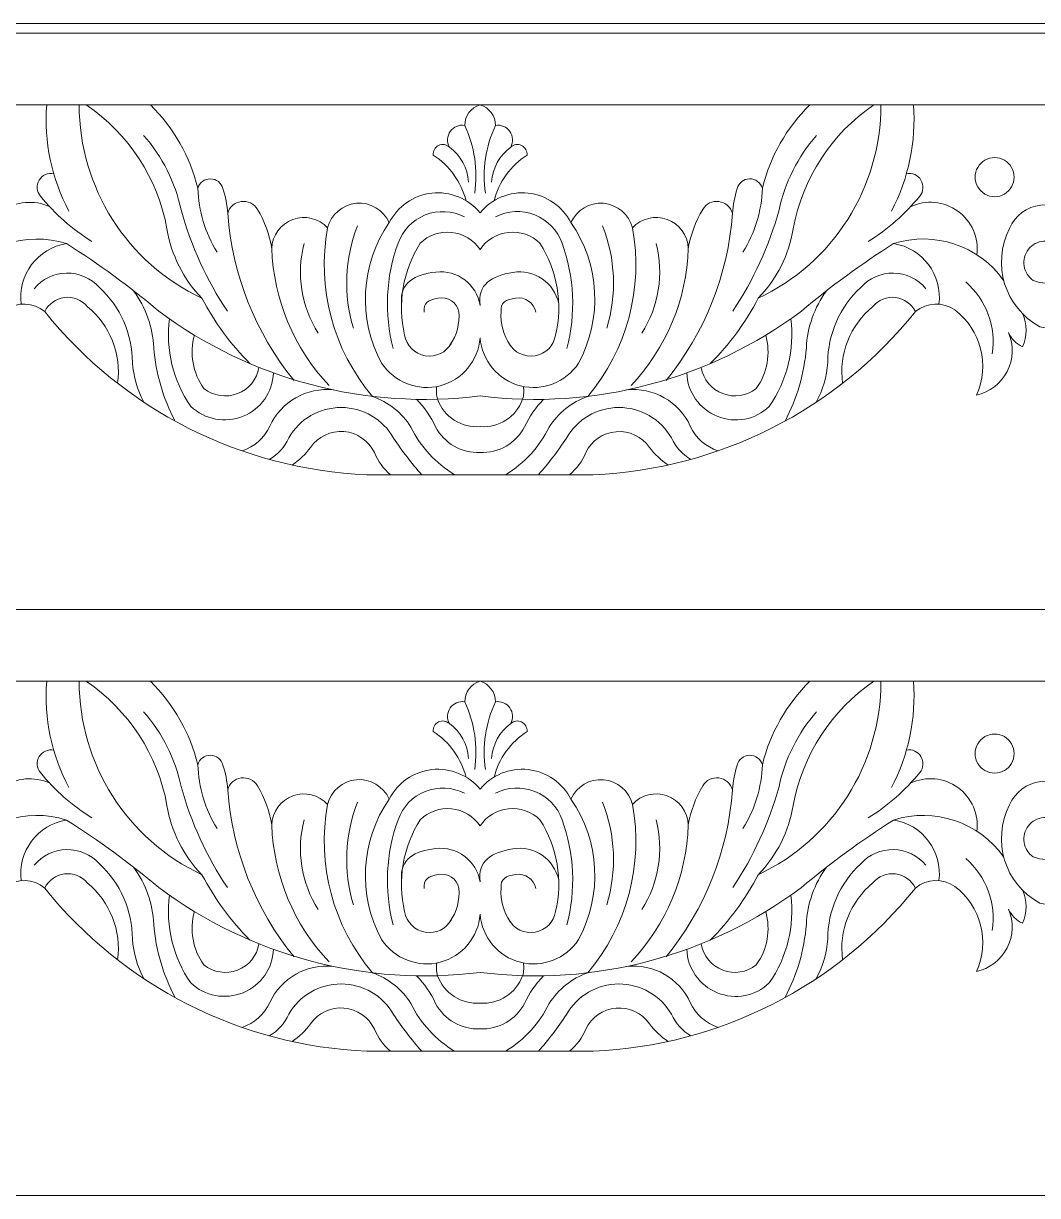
# Model space of a CAD drawing. Header units: millimetres. Extents: x 4866 to 5111, y 1247 to 1502.
# Drawn here: x 4921 to 5026.6, y 1379.7 to 1501.7 of the extents above; entities that cross this region are included whole.
import ezdxf

# ---------------------------------------------------------------- set-up
doc = ezdxf.new("R2010")
doc.units = ezdxf.units.MM
doc.header["$MEASUREMENT"] = 0
doc.layers.add('SITARA ALL', color=18, linetype='Continuous', true_color=0x000000)

msp = doc.modelspace()

# ---------------------------------------------------------------- linework, layer by layer
at = {"layer": 'SITARA ALL', "lineweight": 9}
for points, knots in [([(4866.58, 1501.74), (4866.58, 1501.74), (5110.58, 1501.74), (5110.58, 1501.74), (5110.58, 1501.74), (5110.58, 1379.74), (5110.58, 1379.74), (5110.58, 1379.74), (4866.58, 1379.74), (4866.58, 1379.74), (4866.58, 1379.74), (4866.58, 1501.74), (4866.58, 1501.74)], [0, 0, 0, 0, 0.25, 0.25, 0.25, 0.5, 0.5, 0.5, 0.75, 0.75, 0.75, 1, 1, 1, 1]), ([(4873.18, 1465.46), (4873.18, 1465.46), (4873.18, 1447.31), (4873.18, 1447.31), (4873.14, 1446.18), (4872.61, 1445.13), (4871.72, 1444.43), (4870.84, 1443.74), (4869.69, 1443.47), (4868.58, 1443.69), (4868.58, 1443.69), (4868.58, 1500.74), (4868.58, 1500.74), (4868.58, 1500.74), (4968.58, 1500.74), (4968.58, 1500.74), (4968.58, 1500.74), (5068.58, 1500.74), (5068.58, 1500.74), (5068.58, 1500.74), (5068.58, 1443.69), (5068.58, 1443.69), (5067.47, 1443.46), (5066.33, 1443.73), (5065.44, 1444.43), (5064.56, 1445.13), (5064.02, 1446.18), (5063.98, 1447.31), (5063.98, 1447.31), (5063.98, 1465.46), (5063.98, 1465.46)], [0, 0, 0, 0, 0.090909, 0.090909, 0.090909, 0.181818, 0.181818, 0.181818, 0.272727, 0.272727, 0.272727, 0.363636, 0.363636, 0.363636, 0.454545, 0.454545, 0.454545, 0.545455, 0.545455, 0.545455, 0.636364, 0.636364, 0.636364, 0.727273, 0.727273, 0.727273, 0.818182, 0.818182, 0.818182, 1, 1, 1, 1]), ([(5063.98, 1474.14), (5063.98, 1474.14), (5063.98, 1493.27), (5063.98, 1493.27), (5063.98, 1493.27), (4968.58, 1493.27), (4968.58, 1493.27), (4968.58, 1493.27), (4873.18, 1493.27), (4873.18, 1493.27), (4873.18, 1493.27), (4873.18, 1474.14), (4873.18, 1474.14)], [0, 0, 0, 0, 0.2, 0.2, 0.2, 0.4, 0.4, 0.4, 0.6, 0.6, 0.6, 1, 1, 1, 1]), ([(4926.85, 1493.27), (4926.86, 1484.65), (4931.83, 1476.81), (4939.63, 1473.14), (4937.7, 1475.12), (4936.43, 1477.64), (4935.99, 1480.36), (4935.03, 1485.61), (4932.01, 1490.26), (4927.59, 1493.27)], [0, 0, 0, 0, 0.25, 0.25, 0.25, 0.5, 0.5, 0.5, 1, 1, 1, 1]), ([(4941.21, 1477.95), (4939.96, 1479.94), (4939.26, 1482.24), (4939.2, 1484.59), (4938.39, 1487.89), (4936.68, 1490.89), (4934.26, 1493.27)], [0, 0, 0, 0, 0.333333, 0.333333, 0.333333, 1, 1, 1, 1]), ([(4970.18, 1491.13), (4970.18, 1492.12), (4969.53, 1492.99), (4968.58, 1493.27), (4967.63, 1492.99), (4966.98, 1492.12), (4966.98, 1491.13)], [0, 0, 0, 0, 0.333333, 0.333333, 0.333333, 1, 1, 1, 1]), ([(4992.54, 1466.34), (4994.54, 1468.35), (4996.22, 1470.64), (4997.53, 1473.14), (4999.45, 1475.12), (5000.72, 1477.63), (5001.17, 1480.36), (5002.13, 1485.61), (5005.15, 1490.27), (5009.57, 1493.27)], [0, 0, 0, 0, 0.25, 0.25, 0.25, 0.5, 0.5, 0.5, 1, 1, 1, 1]), ([(4968.02, 1484.09), (4968.37, 1486.49), (4968.01, 1488.94), (4966.98, 1491.13), (4966.4, 1491.23), (4965.81, 1490.98), (4965.47, 1490.5), (4965.14, 1490.01), (4965.1, 1489.39), (4965.39, 1488.87), (4966.56, 1488.02), (4967.29, 1486.69), (4967.38, 1485.24)], [0, 0, 0, 0, 0.2, 0.2, 0.2, 0.4, 0.4, 0.4, 0.6, 0.6, 0.6, 1, 1, 1, 1]), ([(4971.77, 1488.87), (4972.05, 1489.39), (4972.02, 1490.02), (4971.68, 1490.5), (4971.34, 1490.98), (4970.76, 1491.23), (4970.18, 1491.13), (4969.15, 1488.94), (4968.79, 1486.49), (4969.14, 1484.09)], [0, 0, 0, 0, 0.25, 0.25, 0.25, 0.5, 0.5, 0.5, 1, 1, 1, 1]), ([(4942.28, 1471.8), (4940.12, 1475.03), (4938.49, 1478.59), (4937.46, 1482.33), (4936.84, 1485.21), (4935.5, 1487.88), (4933.56, 1490.09)], [0, 0, 0, 0, 0.333333, 0.333333, 0.333333, 1, 1, 1, 1]), ([(4994.88, 1471.8), (4997.04, 1475.03), (4998.66, 1478.59), (4999.7, 1482.33), (5000.31, 1485.21), (5001.66, 1487.88), (5003.6, 1490.09)], [0, 0, 0, 0, 0.333333, 0.333333, 0.333333, 1, 1, 1, 1]), ([(4967.13, 1483.29), (4966.61, 1485.25), (4965.39, 1486.95), (4963.69, 1488.05), (4963.66, 1488.47), (4963.89, 1488.86), (4964.26, 1489.04), (4964.63, 1489.22), (4965.08, 1489.15), (4965.39, 1488.87)], [0, 0, 0, 0, 0.25, 0.25, 0.25, 0.5, 0.5, 0.5, 1, 1, 1, 1]), ([(4969.77, 1485.24), (4969.87, 1486.69), (4970.6, 1488.02), (4971.77, 1488.87), (4972.07, 1489.15), (4972.52, 1489.22), (4972.89, 1489.04), (4973.26, 1488.86), (4973.49, 1488.47), (4973.47, 1488.05), (4971.77, 1486.95), (4970.54, 1485.25), (4970.03, 1483.29)], [0, 0, 0, 0, 0.2, 0.2, 0.2, 0.4, 0.4, 0.4, 0.6, 0.6, 0.6, 1, 1, 1, 1]), ([(5024.17, 1485.75), (5024.17, 1486.47), (5023.78, 1487.14), (5023.16, 1487.51), (5022.53, 1487.87), (5021.75, 1487.87), (5021.12, 1487.51), (5020.5, 1487.14), (5020.11, 1486.47), (5020.11, 1485.75), (5020.11, 1485.02), (5020.5, 1484.35), (5021.12, 1483.99), (5021.75, 1483.62), (5022.53, 1483.62), (5023.16, 1483.99), (5023.78, 1484.35), (5024.17, 1485.02), (5024.17, 1485.75)], [0, 0, 0, 0, 0.166667, 0.166667, 0.166667, 0.333333, 0.333333, 0.333333, 0.5, 0.5, 0.5, 0.666667, 0.666667, 0.666667, 0.833333, 0.833333, 0.833333, 1, 1, 1, 1]), ([(4924.2, 1486.1), (4923.6, 1486.23), (4922.99, 1485.95), (4922.68, 1485.43), (4922.36, 1484.9), (4922.41, 1484.24), (4922.81, 1483.78), (4924.32, 1481.91), (4926.14, 1480.32), (4928.18, 1479.05)], [0, 0, 0, 0, 0.25, 0.25, 0.25, 0.5, 0.5, 0.5, 1, 1, 1, 1]), ([(5008.98, 1479.05), (5011.02, 1480.32), (5012.83, 1481.91), (5014.35, 1483.78), (5014.74, 1484.25), (5014.79, 1484.92), (5014.47, 1485.44), (5014.16, 1485.96), (5013.56, 1486.23), (5012.96, 1486.1)], [0, 0, 0, 0, 0.25, 0.25, 0.25, 0.5, 0.5, 0.5, 1, 1, 1, 1]), ([(4942.31, 1481.98), (4942.25, 1482.85), (4942.08, 1483.71), (4941.81, 1484.55), (4941.66, 1485.14), (4941.13, 1485.56), (4940.51, 1485.57), (4939.9, 1485.57), (4939.36, 1485.18), (4939.2, 1484.59)], [0, 0, 0, 0, 0.25, 0.25, 0.25, 0.5, 0.5, 0.5, 1, 1, 1, 1]), ([(4995.94, 1477.95), (4997.2, 1479.94), (4997.89, 1482.24), (4997.96, 1484.59), (4997.79, 1485.18), (4997.24, 1485.58), (4996.62, 1485.57), (4996.01, 1485.55), (4995.49, 1485.15), (4995.34, 1484.55), (4995.07, 1483.71), (4994.91, 1482.85), (4994.85, 1481.98)], [0, 0, 0, 0, 0.2, 0.2, 0.2, 0.4, 0.4, 0.4, 0.6, 0.6, 0.6, 1, 1, 1, 1]), ([(4965.93, 1454.77), (4963.98, 1455.95), (4962.4, 1457.67), (4961.38, 1459.72), (4960.45, 1461.21), (4959.03, 1462.34), (4957.37, 1462.93), (4953.27, 1467.78), (4951.56, 1474.21), (4952.71, 1480.46), (4953.06, 1481.86), (4954.26, 1482.9), (4955.7, 1483.03), (4957.14, 1483.16), (4958.53, 1482.33), (4959.12, 1481.01), (4959.99, 1482.71), (4961.66, 1483.87), (4963.56, 1484.08), (4965.47, 1484.29), (4967.36, 1483.51), (4968.58, 1482.04), (4969.8, 1483.52), (4971.67, 1484.29), (4973.58, 1484.08), (4975.48, 1483.88), (4977.16, 1482.71), (4978.04, 1481.01), (4981.04, 1476.67), (4981.34, 1471.01), (4978.82, 1466.38), (4977.52, 1464.39), (4975.1, 1463.44), (4972.78, 1464.02), (4970.47, 1464.6), (4968.78, 1466.65), (4968.58, 1469.02), (4968.4, 1466.64), (4966.74, 1464.64), (4964.43, 1464.03), (4962.13, 1463.43), (4959.66, 1464.4), (4958.33, 1466.38), (4955.82, 1471.01), (4956.12, 1476.67), (4959.12, 1481.01)], [0, 0, 0, 0, 0.0625, 0.0625, 0.0625, 0.125, 0.125, 0.125, 0.1875, 0.1875, 0.1875, 0.25, 0.25, 0.25, 0.3125, 0.3125, 0.3125, 0.375, 0.375, 0.375, 0.4375, 0.4375, 0.4375, 0.5, 0.5, 0.5, 0.5625, 0.5625, 0.5625, 0.625, 0.625, 0.625, 0.6875, 0.6875, 0.6875, 0.75, 0.75, 0.75, 0.8125, 0.8125, 0.8125, 0.875, 0.875, 0.875, 1, 1, 1, 1]), ([(4923.78, 1482.66), (4922.17, 1483.42), (4920.28, 1483.24), (4918.83, 1482.19), (4917.39, 1481.15), (4916.63, 1479.42), (4916.86, 1477.65)], [0, 0, 0, 0, 0.333333, 0.333333, 0.333333, 1, 1, 1, 1]), ([(4952.71, 1480.46), (4951.8, 1481.46), (4950.36, 1481.81), (4949.08, 1481.34), (4947.81, 1480.87), (4946.94, 1479.69), (4946.9, 1478.33), (4946.65, 1479.76), (4946.14, 1481.14), (4945.41, 1482.39), (4945.06, 1482.98), (4944.39, 1483.3), (4943.71, 1483.21), (4943.04, 1483.12), (4942.48, 1482.64), (4942.31, 1481.98), (4942.77, 1475.61), (4945.18, 1469.54), (4949.21, 1464.58)], [0, 0, 0, 0, 0.142857, 0.142857, 0.142857, 0.285714, 0.285714, 0.285714, 0.428571, 0.428571, 0.428571, 0.571429, 0.571429, 0.571429, 0.714286, 0.714286, 0.714286, 1, 1, 1, 1]), ([(4966.97, 1481.61), (4965.7, 1482.26), (4964.21, 1482.34), (4962.88, 1481.81), (4961.55, 1481.28), (4960.52, 1480.21), (4960.04, 1478.86), (4958.76, 1475.35), (4958.59, 1471.53), (4959.54, 1467.91)], [0, 0, 0, 0, 0.25, 0.25, 0.25, 0.5, 0.5, 0.5, 1, 1, 1, 1]), ([(4977.62, 1467.91), (4978.57, 1471.53), (4978.39, 1475.35), (4977.11, 1478.86), (4976.64, 1480.21), (4975.6, 1481.28), (4974.27, 1481.81), (4972.94, 1482.34), (4971.46, 1482.27), (4970.18, 1481.61)], [0, 0, 0, 0, 0.25, 0.25, 0.25, 0.5, 0.5, 0.5, 1, 1, 1, 1]), ([(4978.04, 1481.01), (4978.62, 1482.33), (4979.98, 1483.15), (4981.42, 1483.03), (4982.86, 1482.91), (4984.08, 1481.86), (4984.44, 1480.46), (4985.6, 1474.21), (4983.89, 1467.78), (4979.79, 1462.93), (4978.12, 1462.34), (4976.71, 1461.21), (4975.77, 1459.72), (4974.76, 1457.67), (4973.18, 1455.96), (4971.23, 1454.77)], [0, 0, 0, 0, 0.166667, 0.166667, 0.166667, 0.333333, 0.333333, 0.333333, 0.5, 0.5, 0.5, 0.666667, 0.666667, 0.666667, 1, 1, 1, 1]), ([(4987.95, 1464.58), (4991.98, 1469.54), (4994.39, 1475.61), (4994.85, 1481.98), (4994.67, 1482.64), (4994.11, 1483.12), (4993.43, 1483.21), (4992.75, 1483.3), (4992.09, 1482.98), (4991.75, 1482.39), (4991.01, 1481.14), (4990.51, 1479.76), (4990.25, 1478.33), (4990.2, 1479.69), (4989.33, 1480.88), (4988.05, 1481.35), (4986.77, 1481.81), (4985.35, 1481.47), (4984.44, 1480.46)], [0, 0, 0, 0, 0.142857, 0.142857, 0.142857, 0.285714, 0.285714, 0.285714, 0.428571, 0.428571, 0.428571, 0.571429, 0.571429, 0.571429, 0.714286, 0.714286, 0.714286, 1, 1, 1, 1]), ([(5020.3, 1477.65), (5020.52, 1479.42), (5019.75, 1481.17), (5018.31, 1482.21), (5016.86, 1483.25), (5014.98, 1483.43), (5013.38, 1482.66)], [0, 0, 0, 0, 0.333333, 0.333333, 0.333333, 1, 1, 1, 1]), ([(5023.7, 1480.41), (5021.79, 1476.71), (5023.18, 1472.17), (5026.84, 1470.18), (5028.75, 1469.67), (5030.79, 1470.11), (5032.32, 1471.37), (5034.56, 1473.73), (5036.83, 1476.05), (5039.15, 1478.34), (5042.86, 1482.49), (5048.98, 1483.5), (5053.83, 1480.76), (5058.69, 1478.02), (5060.88, 1471.95), (5059.24, 1466.62), (5059.55, 1468.4), (5058.83, 1470.21), (5057.39, 1471.3), (5055.95, 1472.39), (5054.04, 1472.6), (5052.41, 1471.82)], [0, 0, 0, 0, 0.125, 0.125, 0.125, 0.25, 0.25, 0.25, 0.375, 0.375, 0.375, 0.5, 0.5, 0.5, 0.625, 0.625, 0.625, 0.75, 0.75, 0.75, 1, 1, 1, 1]), ([(5028.92, 1478.51), (5028.46, 1478.93), (5027.85, 1479.14), (5027.23, 1479.08), (5026.61, 1479.03), (5026.04, 1478.73), (5025.65, 1478.24), (5025.27, 1477.75), (5025.1, 1477.12), (5025.2, 1476.5), (5025.3, 1475.89), (5025.64, 1475.34), (5026.16, 1474.99), (5027.87, 1474.32), (5029.82, 1474.91), (5030.88, 1476.41), (5031.94, 1477.91), (5031.89, 1479.88), (5030.68, 1481.27), (5029.8, 1482.42), (5028.37, 1483.02), (5026.93, 1482.84), (5025.49, 1482.66), (5024.26, 1481.74), (5023.69, 1480.4)], [0, 0, 0, 0, 0.111111, 0.111111, 0.111111, 0.222222, 0.222222, 0.222222, 0.333333, 0.333333, 0.333333, 0.444444, 0.444444, 0.444444, 0.555556, 0.555556, 0.555556, 0.666667, 0.666667, 0.666667, 0.777778, 0.777778, 0.777778, 1, 1, 1, 1]), ([(4920.82, 1472.52), (4920.42, 1475.56), (4922.52, 1478.36), (4925.54, 1478.83), (4921.29, 1480.17), (4916.67, 1478.63), (4914.09, 1475)], [0, 0, 0, 0, 0.333333, 0.333333, 0.333333, 1, 1, 1, 1]), ([(4971.57, 1468.47), (4972.11, 1467.5), (4973.21, 1466.97), (4974.31, 1467.16), (4975.41, 1467.36), (4976.26, 1468.2), (4976.44, 1469.3), (4977.21, 1472.57), (4976.62, 1476.02), (4974.81, 1478.86), (4973.94, 1479.71), (4972.74, 1480.13), (4971.54, 1480), (4970.33, 1479.88), (4969.25, 1479.23), (4968.58, 1478.22), (4967.91, 1479.22), (4966.82, 1479.88), (4965.61, 1480), (4964.41, 1480.13), (4963.21, 1479.71), (4962.35, 1478.86), (4960.54, 1476.02), (4959.95, 1472.57), (4960.72, 1469.3), (4960.91, 1468.2), (4961.78, 1467.34), (4962.88, 1467.16), (4963.98, 1466.98), (4965.06, 1467.49), (4965.59, 1468.47)], [0, 0, 0, 0, 0.090909, 0.090909, 0.090909, 0.181818, 0.181818, 0.181818, 0.272727, 0.272727, 0.272727, 0.363636, 0.363636, 0.363636, 0.454545, 0.454545, 0.454545, 0.545455, 0.545455, 0.545455, 0.636364, 0.636364, 0.636364, 0.727273, 0.727273, 0.727273, 0.818182, 0.818182, 0.818182, 1, 1, 1, 1]), ([(5023.07, 1475), (5020.49, 1478.63), (5015.86, 1480.18), (5011.62, 1478.83), (5014.64, 1478.36), (5016.74, 1475.56), (5016.34, 1472.52)], [0, 0, 0, 0, 0.333333, 0.333333, 0.333333, 1, 1, 1, 1]), ([(5011.62, 1478.83), (5008.27, 1476.7), (5005.07, 1474.36), (5002.03, 1471.81), (4992.44, 1464.65), (4980.45, 1461.48), (4968.58, 1462.97), (4956.71, 1461.48), (4944.72, 1464.65), (4935.13, 1471.81), (4932.09, 1474.36), (4928.89, 1476.7), (4925.54, 1478.83)], [0, 0, 0, 0, 0.2, 0.2, 0.2, 0.4, 0.4, 0.4, 0.6, 0.6, 0.6, 1, 1, 1, 1]), ([(4976.76, 1472.59), (4976.3, 1474.77), (4974.19, 1476.21), (4971.99, 1475.83), (4969.79, 1475.46), (4968.29, 1474.6), (4968.58, 1472.39), (4968.23, 1474.59), (4966.2, 1476.13), (4963.98, 1475.86), (4961.76, 1475.6), (4960.22, 1474.82), (4960.4, 1472.59)], [0, 0, 0, 0, 0.2, 0.2, 0.2, 0.4, 0.4, 0.4, 0.6, 0.6, 0.6, 1, 1, 1, 1]), ([(4933.59, 1462.32), (4932.89, 1463.59), (4932.49, 1465), (4932.4, 1466.44), (4932.38, 1469.42), (4931.14, 1472.25), (4928.96, 1474.27), (4928.09, 1475.24), (4926.83, 1475.78), (4925.53, 1475.76), (4924.22, 1475.73), (4923, 1475.14), (4922.17, 1474.13)], [0, 0, 0, 0, 0.2, 0.2, 0.2, 0.4, 0.4, 0.4, 0.6, 0.6, 0.6, 1, 1, 1, 1]), ([(5014.99, 1474.13), (5014.15, 1475.14), (5012.93, 1475.73), (5011.62, 1475.76), (5010.32, 1475.78), (5009.07, 1475.24), (5008.2, 1474.27), (5006.02, 1472.25), (5004.78, 1469.42), (5004.76, 1466.44), (5004.67, 1465), (5004.26, 1463.59), (5003.57, 1462.32)], [0, 0, 0, 0, 0.2, 0.2, 0.2, 0.4, 0.4, 0.4, 0.6, 0.6, 0.6, 1, 1, 1, 1]), ([(4936.84, 1460.35), (4935.59, 1462.72), (4934.83, 1465.31), (4934.62, 1467.98), (4934.52, 1470.13), (4933.79, 1472.19), (4932.51, 1473.92)], [0, 0, 0, 0, 0.333333, 0.333333, 0.333333, 1, 1, 1, 1]), ([(5004.64, 1473.92), (5003.37, 1472.19), (5002.64, 1470.13), (5002.54, 1467.98), (5002.33, 1465.31), (5001.57, 1462.72), (5000.32, 1460.35)], [0, 0, 0, 0, 0.333333, 0.333333, 0.333333, 1, 1, 1, 1]), ([(4912.12, 1471.55), (4911.61, 1470.45), (4911.61, 1469.18), (4912.12, 1468.08), (4912.76, 1468.39), (4913.28, 1468.91), (4913.58, 1469.56), (4913.02, 1468.26), (4913.07, 1466.78), (4913.72, 1465.52), (4914.37, 1464.26), (4915.54, 1463.36), (4916.92, 1463.06), (4915.5, 1466.17), (4916.43, 1469.85), (4919.16, 1471.92), (4920.4, 1472.8), (4922.09, 1472.73), (4923.26, 1471.75)], [0, 0, 0, 0, 0.142857, 0.142857, 0.142857, 0.285714, 0.285714, 0.285714, 0.428571, 0.428571, 0.428571, 0.571429, 0.571429, 0.571429, 0.714286, 0.714286, 0.714286, 1, 1, 1, 1]), ([(4930.85, 1464.29), (4931.25, 1467.33), (4930.06, 1470.35), (4927.69, 1472.29), (4927.11, 1472.98), (4926.22, 1473.33), (4925.32, 1473.22), (4924.43, 1473.11), (4923.65, 1472.56), (4923.26, 1471.75), (4931.48, 1461.52), (4943.69, 1455.33), (4956.8, 1454.77), (4956.8, 1454.77), (4968.58, 1454.77), (4968.58, 1454.77), (4968.58, 1454.77), (4980.36, 1454.77), (4980.36, 1454.77), (4993.47, 1455.34), (5005.69, 1461.52), (5013.9, 1471.75), (5013.5, 1472.56), (5012.72, 1473.11), (5011.83, 1473.22), (5010.93, 1473.33), (5010.05, 1472.98), (5009.47, 1472.29), (5007.1, 1470.35), (5005.9, 1467.33), (5006.31, 1464.29)], [0, 0, 0, 0, 0.090909, 0.090909, 0.090909, 0.181818, 0.181818, 0.181818, 0.272727, 0.272727, 0.272727, 0.363636, 0.363636, 0.363636, 0.454545, 0.454545, 0.454545, 0.545455, 0.545455, 0.545455, 0.636364, 0.636364, 0.636364, 0.727273, 0.727273, 0.727273, 0.818182, 0.818182, 0.818182, 1, 1, 1, 1]), ([(4965.44, 1468.24), (4966.15, 1469.27), (4966.48, 1470.5), (4966.38, 1471.74), (4966.17, 1472.72), (4965.21, 1473.34), (4964.23, 1473.15), (4963.25, 1472.97), (4962.61, 1472.68), (4962.77, 1471.69)], [0, 0, 0, 0, 0.25, 0.25, 0.25, 0.5, 0.5, 0.5, 1, 1, 1, 1]), ([(4974.39, 1471.69), (4974.2, 1472.67), (4973.27, 1473.32), (4972.28, 1473.16), (4971.3, 1473), (4970.64, 1472.73), (4970.77, 1471.74), (4970.68, 1470.5), (4971.01, 1469.27), (4971.72, 1468.24)], [0, 0, 0, 0, 0.25, 0.25, 0.25, 0.5, 0.5, 0.5, 1, 1, 1, 1]), ([(5013.9, 1471.75), (5015.07, 1472.73), (5016.76, 1472.8), (5018, 1471.92), (5020.73, 1469.85), (5021.66, 1466.17), (5020.24, 1463.06), (5021.62, 1463.36), (5022.8, 1464.26), (5023.44, 1465.52), (5024.09, 1466.78), (5024.14, 1468.26), (5023.58, 1469.56), (5023.88, 1468.91), (5024.39, 1468.39), (5025.04, 1468.08), (5025.55, 1469.18), (5025.55, 1470.45), (5025.03, 1471.55)], [0, 0, 0, 0, 0.142857, 0.142857, 0.142857, 0.285714, 0.285714, 0.285714, 0.428571, 0.428571, 0.428571, 0.571429, 0.571429, 0.571429, 0.714286, 0.714286, 0.714286, 1, 1, 1, 1]), ([(4936.24, 1471.01), (4935.83, 1467.8), (4936.62, 1464.55), (4938.47, 1461.88), (4939.93, 1460.5), (4942.06, 1460.1), (4943.91, 1460.86), (4945.77, 1461.62), (4947, 1463.37), (4947.06, 1465.38)], [0, 0, 0, 0, 0.25, 0.25, 0.25, 0.5, 0.5, 0.5, 1, 1, 1, 1]), ([(4990.09, 1465.38), (4990.17, 1463.37), (4991.41, 1461.6), (4993.27, 1460.85), (4995.14, 1460.1), (4997.24, 1460.49), (4998.68, 1461.88), (5000.54, 1464.55), (5001.33, 1467.8), (5000.92, 1471.01)], [0, 0, 0, 0, 0.25, 0.25, 0.25, 0.5, 0.5, 0.5, 1, 1, 1, 1]), ([(4938.85, 1469.31), (4938.31, 1467.4), (4938.67, 1465.35), (4939.83, 1463.75), (4940.82, 1462.96), (4942.15, 1462.76), (4943.33, 1463.21), (4944.51, 1463.67), (4945.36, 1464.7), (4945.56, 1465.95)], [0, 0, 0, 0, 0.25, 0.25, 0.25, 0.5, 0.5, 0.5, 1, 1, 1, 1]), ([(4991.6, 1465.95), (4991.8, 1464.7), (4992.66, 1463.66), (4993.84, 1463.21), (4995.02, 1462.76), (4996.34, 1462.96), (4997.33, 1463.75), (4998.49, 1465.35), (4998.85, 1467.4), (4998.31, 1469.31)], [0, 0, 0, 0, 0.25, 0.25, 0.25, 0.5, 0.5, 0.5, 1, 1, 1, 1]), ([(4943.8, 1457.25), (4945.08, 1457.68), (4946.13, 1458.61), (4946.69, 1459.83), (4947.86, 1462.38), (4950.54, 1463.9), (4953.33, 1463.6)], [0, 0, 0, 0, 0.333333, 0.333333, 0.333333, 1, 1, 1, 1]), ([(4964.07, 1463.97), (4964, 1463.52), (4964.03, 1463.07), (4964.15, 1462.63), (4964.81, 1460.79), (4966.63, 1459.62), (4968.58, 1459.78), (4970.53, 1459.62), (4972.34, 1460.79), (4973.01, 1462.63), (4973.13, 1463.07), (4973.16, 1463.52), (4973.09, 1463.97)], [0, 0, 0, 0, 0.2, 0.2, 0.2, 0.4, 0.4, 0.4, 0.6, 0.6, 0.6, 1, 1, 1, 1]), ([(4993.35, 1457.25), (4992.08, 1457.68), (4991.03, 1458.61), (4990.46, 1459.83), (4989.29, 1462.38), (4986.62, 1463.9), (4983.83, 1463.6)], [0, 0, 0, 0, 0.333333, 0.333333, 0.333333, 1, 1, 1, 1]), ([(4946.63, 1456.37), (4947.53, 1456.88), (4948.24, 1457.66), (4948.66, 1458.61), (4949.78, 1460.57), (4951.86, 1461.77), (4954.12, 1461.77), (4956.37, 1461.77), (4958.47, 1460.54), (4959.58, 1458.58), (4960.47, 1457.24), (4961.45, 1455.96), (4962.51, 1454.77)], [0, 0, 0, 0, 0.2, 0.2, 0.2, 0.4, 0.4, 0.4, 0.6, 0.6, 0.6, 1, 1, 1, 1]), ([(4961.96, 1462.62), (4962.79, 1461.79), (4963.46, 1460.82), (4963.95, 1459.75), (4964.85, 1458.04), (4966.65, 1457.01), (4968.58, 1457.09), (4970.51, 1457.01), (4972.31, 1458.04), (4973.21, 1459.75), (4973.7, 1460.82), (4974.37, 1461.79), (4975.19, 1462.62)], [0, 0, 0, 0, 0.2, 0.2, 0.2, 0.4, 0.4, 0.4, 0.6, 0.6, 0.6, 1, 1, 1, 1]), ([(4974.65, 1454.77), (4975.71, 1455.96), (4976.69, 1457.24), (4977.57, 1458.58), (4978.68, 1460.54), (4980.76, 1461.76), (4983.02, 1461.77), (4985.27, 1461.78), (4987.37, 1460.56), (4988.5, 1458.61), (4988.92, 1457.66), (4989.63, 1456.88), (4990.53, 1456.37)], [0, 0, 0, 0, 0.2, 0.2, 0.2, 0.4, 0.4, 0.4, 0.6, 0.6, 0.6, 1, 1, 1, 1]), ([(4949.01, 1455.78), (4949.76, 1456.28), (4950.41, 1456.9), (4950.94, 1457.62), (4951.72, 1458.74), (4953.04, 1459.37), (4954.41, 1459.26), (4955.77, 1459.15), (4956.98, 1458.31), (4957.58, 1457.08), (4957.94, 1456.18), (4958.52, 1455.39), (4959.26, 1454.77)], [0, 0, 0, 0, 0.2, 0.2, 0.2, 0.4, 0.4, 0.4, 0.6, 0.6, 0.6, 1, 1, 1, 1]), ([(4988.14, 1455.78), (4987.4, 1456.28), (4986.75, 1456.9), (4986.22, 1457.62), (4985.43, 1458.74), (4984.11, 1459.37), (4982.74, 1459.25), (4981.37, 1459.14), (4980.17, 1458.32), (4979.58, 1457.08), (4979.22, 1456.18), (4978.64, 1455.39), (4977.9, 1454.77)], [0, 0, 0, 0, 0.2, 0.2, 0.2, 0.4, 0.4, 0.4, 0.6, 0.6, 0.6, 1, 1, 1, 1]), ([(4873.18, 1405.46), (4873.18, 1405.46), (4873.18, 1387.31), (4873.18, 1387.31), (4873.14, 1386.18), (4872.61, 1385.13), (4871.72, 1384.43), (4870.84, 1383.74), (4869.69, 1383.47), (4868.58, 1383.69), (4868.58, 1383.69), (4868.58, 1440.74), (4868.58, 1440.74), (4868.58, 1440.74), (4968.58, 1440.74), (4968.58, 1440.74), (4968.58, 1440.74), (5068.58, 1440.74), (5068.58, 1440.74), (5068.58, 1440.74), (5068.58, 1383.69), (5068.58, 1383.69), (5067.47, 1383.46), (5066.33, 1383.73), (5065.44, 1384.43), (5064.56, 1385.13), (5064.02, 1386.18), (5063.98, 1387.31), (5063.98, 1387.31), (5063.98, 1405.46), (5063.98, 1405.46)], [0, 0, 0, 0, 0.090909, 0.090909, 0.090909, 0.181818, 0.181818, 0.181818, 0.272727, 0.272727, 0.272727, 0.363636, 0.363636, 0.363636, 0.454545, 0.454545, 0.454545, 0.545455, 0.545455, 0.545455, 0.636364, 0.636364, 0.636364, 0.727273, 0.727273, 0.727273, 0.818182, 0.818182, 0.818182, 1, 1, 1, 1]), ([(5063.98, 1414.14), (5063.98, 1414.14), (5063.98, 1433.27), (5063.98, 1433.27), (5063.98, 1433.27), (4968.58, 1433.27), (4968.58, 1433.27), (4968.58, 1433.27), (4873.18, 1433.27), (4873.18, 1433.27), (4873.18, 1433.27), (4873.18, 1414.14), (4873.18, 1414.14)], [0, 0, 0, 0, 0.2, 0.2, 0.2, 0.4, 0.4, 0.4, 0.6, 0.6, 0.6, 1, 1, 1, 1]), ([(4926.85, 1433.27), (4926.86, 1424.65), (4931.83, 1416.81), (4939.63, 1413.14), (4937.7, 1415.12), (4936.43, 1417.64), (4935.99, 1420.36), (4935.03, 1425.61), (4932.01, 1430.26), (4927.59, 1433.27)], [0, 0, 0, 0, 0.25, 0.25, 0.25, 0.5, 0.5, 0.5, 1, 1, 1, 1]), ([(4941.21, 1417.95), (4939.96, 1419.94), (4939.26, 1422.24), (4939.2, 1424.59), (4938.39, 1427.89), (4936.68, 1430.89), (4934.26, 1433.27)], [0, 0, 0, 0, 0.333333, 0.333333, 0.333333, 1, 1, 1, 1]), ([(4970.18, 1431.13), (4970.18, 1432.12), (4969.53, 1432.99), (4968.58, 1433.27), (4967.63, 1432.99), (4966.98, 1432.12), (4966.98, 1431.13)], [0, 0, 0, 0, 0.333333, 0.333333, 0.333333, 1, 1, 1, 1]), ([(4992.54, 1406.34), (4994.54, 1408.35), (4996.22, 1410.64), (4997.53, 1413.14), (4999.45, 1415.12), (5000.72, 1417.63), (5001.17, 1420.36), (5002.13, 1425.61), (5005.15, 1430.27), (5009.57, 1433.27)], [0, 0, 0, 0, 0.25, 0.25, 0.25, 0.5, 0.5, 0.5, 1, 1, 1, 1]), ([(4968.02, 1424.09), (4968.37, 1426.49), (4968.01, 1428.94), (4966.98, 1431.13), (4966.4, 1431.23), (4965.81, 1430.98), (4965.47, 1430.5), (4965.14, 1430.01), (4965.1, 1429.39), (4965.39, 1428.87), (4966.56, 1428.02), (4967.29, 1426.69), (4967.38, 1425.24)], [0, 0, 0, 0, 0.2, 0.2, 0.2, 0.4, 0.4, 0.4, 0.6, 0.6, 0.6, 1, 1, 1, 1]), ([(4971.77, 1428.87), (4972.05, 1429.39), (4972.02, 1430.02), (4971.68, 1430.5), (4971.34, 1430.98), (4970.76, 1431.23), (4970.18, 1431.13), (4969.15, 1428.94), (4968.79, 1426.49), (4969.14, 1424.09)], [0, 0, 0, 0, 0.25, 0.25, 0.25, 0.5, 0.5, 0.5, 1, 1, 1, 1]), ([(4942.28, 1411.8), (4940.12, 1415.03), (4938.49, 1418.59), (4937.46, 1422.33), (4936.84, 1425.21), (4935.5, 1427.88), (4933.56, 1430.09)], [0, 0, 0, 0, 0.333333, 0.333333, 0.333333, 1, 1, 1, 1]), ([(4994.88, 1411.8), (4997.04, 1415.03), (4998.66, 1418.59), (4999.7, 1422.33), (5000.31, 1425.21), (5001.66, 1427.88), (5003.6, 1430.09)], [0, 0, 0, 0, 0.333333, 0.333333, 0.333333, 1, 1, 1, 1]), ([(4967.13, 1423.29), (4966.61, 1425.25), (4965.39, 1426.95), (4963.69, 1428.05), (4963.66, 1428.47), (4963.89, 1428.86), (4964.26, 1429.04), (4964.63, 1429.22), (4965.08, 1429.15), (4965.39, 1428.87)], [0, 0, 0, 0, 0.25, 0.25, 0.25, 0.5, 0.5, 0.5, 1, 1, 1, 1]), ([(4969.77, 1425.24), (4969.87, 1426.69), (4970.6, 1428.02), (4971.77, 1428.87), (4972.07, 1429.15), (4972.52, 1429.22), (4972.89, 1429.04), (4973.26, 1428.86), (4973.49, 1428.47), (4973.47, 1428.05), (4971.77, 1426.95), (4970.54, 1425.25), (4970.03, 1423.29)], [0, 0, 0, 0, 0.2, 0.2, 0.2, 0.4, 0.4, 0.4, 0.6, 0.6, 0.6, 1, 1, 1, 1]), ([(5024.17, 1425.75), (5024.17, 1426.47), (5023.78, 1427.14), (5023.16, 1427.51), (5022.53, 1427.87), (5021.75, 1427.87), (5021.12, 1427.51), (5020.5, 1427.14), (5020.11, 1426.47), (5020.11, 1425.75), (5020.11, 1425.02), (5020.5, 1424.35), (5021.12, 1423.99), (5021.75, 1423.62), (5022.53, 1423.62), (5023.16, 1423.99), (5023.78, 1424.35), (5024.17, 1425.02), (5024.17, 1425.75)], [0, 0, 0, 0, 0.166667, 0.166667, 0.166667, 0.333333, 0.333333, 0.333333, 0.5, 0.5, 0.5, 0.666667, 0.666667, 0.666667, 0.833333, 0.833333, 0.833333, 1, 1, 1, 1]), ([(4924.2, 1426.1), (4923.6, 1426.23), (4922.99, 1425.95), (4922.68, 1425.43), (4922.36, 1424.9), (4922.41, 1424.24), (4922.81, 1423.78), (4924.32, 1421.91), (4926.14, 1420.32), (4928.18, 1419.05)], [0, 0, 0, 0, 0.25, 0.25, 0.25, 0.5, 0.5, 0.5, 1, 1, 1, 1]), ([(5008.98, 1419.05), (5011.02, 1420.32), (5012.83, 1421.91), (5014.35, 1423.78), (5014.74, 1424.25), (5014.79, 1424.92), (5014.47, 1425.44), (5014.16, 1425.96), (5013.56, 1426.23), (5012.96, 1426.1)], [0, 0, 0, 0, 0.25, 0.25, 0.25, 0.5, 0.5, 0.5, 1, 1, 1, 1]), ([(4942.31, 1421.98), (4942.25, 1422.85), (4942.08, 1423.71), (4941.81, 1424.55), (4941.66, 1425.14), (4941.13, 1425.56), (4940.51, 1425.57), (4939.9, 1425.57), (4939.36, 1425.18), (4939.2, 1424.59)], [0, 0, 0, 0, 0.25, 0.25, 0.25, 0.5, 0.5, 0.5, 1, 1, 1, 1]), ([(4995.94, 1417.95), (4997.2, 1419.94), (4997.89, 1422.24), (4997.96, 1424.59), (4997.79, 1425.18), (4997.24, 1425.58), (4996.62, 1425.57), (4996.01, 1425.55), (4995.49, 1425.15), (4995.34, 1424.55), (4995.07, 1423.71), (4994.91, 1422.85), (4994.85, 1421.98)], [0, 0, 0, 0, 0.2, 0.2, 0.2, 0.4, 0.4, 0.4, 0.6, 0.6, 0.6, 1, 1, 1, 1]), ([(4965.93, 1394.77), (4963.98, 1395.95), (4962.4, 1397.67), (4961.38, 1399.72), (4960.45, 1401.21), (4959.03, 1402.34), (4957.37, 1402.93), (4953.27, 1407.78), (4951.56, 1414.21), (4952.71, 1420.46), (4953.06, 1421.86), (4954.26, 1422.9), (4955.7, 1423.03), (4957.14, 1423.16), (4958.53, 1422.33), (4959.12, 1421.01), (4959.99, 1422.71), (4961.66, 1423.87), (4963.56, 1424.08), (4965.47, 1424.29), (4967.36, 1423.51), (4968.58, 1422.04), (4969.8, 1423.52), (4971.67, 1424.29), (4973.58, 1424.08), (4975.48, 1423.88), (4977.16, 1422.71), (4978.04, 1421.01), (4981.04, 1416.67), (4981.34, 1411.01), (4978.82, 1406.38), (4977.52, 1404.39), (4975.1, 1403.44), (4972.78, 1404.02), (4970.47, 1404.6), (4968.78, 1406.65), (4968.58, 1409.02), (4968.4, 1406.64), (4966.74, 1404.64), (4964.43, 1404.03), (4962.13, 1403.43), (4959.66, 1404.4), (4958.33, 1406.38), (4955.82, 1411.01), (4956.12, 1416.67), (4959.12, 1421.01)], [0, 0, 0, 0, 0.0625, 0.0625, 0.0625, 0.125, 0.125, 0.125, 0.1875, 0.1875, 0.1875, 0.25, 0.25, 0.25, 0.3125, 0.3125, 0.3125, 0.375, 0.375, 0.375, 0.4375, 0.4375, 0.4375, 0.5, 0.5, 0.5, 0.5625, 0.5625, 0.5625, 0.625, 0.625, 0.625, 0.6875, 0.6875, 0.6875, 0.75, 0.75, 0.75, 0.8125, 0.8125, 0.8125, 0.875, 0.875, 0.875, 1, 1, 1, 1]), ([(4923.78, 1422.66), (4922.17, 1423.42), (4920.28, 1423.24), (4918.83, 1422.19), (4917.39, 1421.15), (4916.63, 1419.42), (4916.86, 1417.65)], [0, 0, 0, 0, 0.333333, 0.333333, 0.333333, 1, 1, 1, 1]), ([(4952.71, 1420.46), (4951.8, 1421.46), (4950.36, 1421.81), (4949.08, 1421.34), (4947.81, 1420.87), (4946.94, 1419.69), (4946.9, 1418.33), (4946.65, 1419.76), (4946.14, 1421.14), (4945.41, 1422.39), (4945.06, 1422.98), (4944.39, 1423.3), (4943.71, 1423.21), (4943.04, 1423.12), (4942.48, 1422.64), (4942.31, 1421.98), (4942.77, 1415.61), (4945.18, 1409.54), (4949.21, 1404.58)], [0, 0, 0, 0, 0.142857, 0.142857, 0.142857, 0.285714, 0.285714, 0.285714, 0.428571, 0.428571, 0.428571, 0.571429, 0.571429, 0.571429, 0.714286, 0.714286, 0.714286, 1, 1, 1, 1]), ([(4978.04, 1421.01), (4978.62, 1422.33), (4979.98, 1423.15), (4981.42, 1423.03), (4982.86, 1422.91), (4984.08, 1421.86), (4984.44, 1420.46), (4985.6, 1414.21), (4983.89, 1407.78), (4979.79, 1402.93), (4978.12, 1402.34), (4976.71, 1401.21), (4975.77, 1399.72), (4974.76, 1397.67), (4973.18, 1395.96), (4971.23, 1394.77)], [0, 0, 0, 0, 0.166667, 0.166667, 0.166667, 0.333333, 0.333333, 0.333333, 0.5, 0.5, 0.5, 0.666667, 0.666667, 0.666667, 1, 1, 1, 1]), ([(4987.95, 1404.58), (4991.98, 1409.54), (4994.39, 1415.61), (4994.85, 1421.98), (4994.67, 1422.64), (4994.11, 1423.12), (4993.43, 1423.21), (4992.75, 1423.3), (4992.09, 1422.98), (4991.75, 1422.39), (4991.01, 1421.14), (4990.51, 1419.76), (4990.25, 1418.33), (4990.2, 1419.69), (4989.33, 1420.88), (4988.05, 1421.35), (4986.77, 1421.81), (4985.35, 1421.47), (4984.44, 1420.46)], [0, 0, 0, 0, 0.142857, 0.142857, 0.142857, 0.285714, 0.285714, 0.285714, 0.428571, 0.428571, 0.428571, 0.571429, 0.571429, 0.571429, 0.714286, 0.714286, 0.714286, 1, 1, 1, 1]), ([(5020.3, 1417.65), (5020.52, 1419.42), (5019.75, 1421.17), (5018.31, 1422.21), (5016.86, 1423.25), (5014.98, 1423.43), (5013.38, 1422.66)], [0, 0, 0, 0, 0.333333, 0.333333, 0.333333, 1, 1, 1, 1]), ([(5023.7, 1420.41), (5021.79, 1416.71), (5023.18, 1412.17), (5026.84, 1410.18), (5028.75, 1409.67), (5030.79, 1410.11), (5032.32, 1411.37), (5034.56, 1413.73), (5036.83, 1416.05), (5039.15, 1418.34), (5042.86, 1422.49), (5048.98, 1423.5), (5053.83, 1420.76), (5058.69, 1418.02), (5060.88, 1411.95), (5059.24, 1406.62), (5059.55, 1408.4), (5058.83, 1410.21), (5057.39, 1411.3), (5055.95, 1412.39), (5054.04, 1412.6), (5052.41, 1411.82)], [0, 0, 0, 0, 0.125, 0.125, 0.125, 0.25, 0.25, 0.25, 0.375, 0.375, 0.375, 0.5, 0.5, 0.5, 0.625, 0.625, 0.625, 0.75, 0.75, 0.75, 1, 1, 1, 1]), ([(5028.92, 1418.51), (5028.46, 1418.93), (5027.85, 1419.14), (5027.23, 1419.08), (5026.61, 1419.03), (5026.04, 1418.73), (5025.65, 1418.24), (5025.27, 1417.75), (5025.1, 1417.12), (5025.2, 1416.5), (5025.3, 1415.89), (5025.64, 1415.34), (5026.16, 1414.99), (5027.87, 1414.32), (5029.82, 1414.91), (5030.88, 1416.41), (5031.94, 1417.91), (5031.89, 1419.88), (5030.68, 1421.27), (5029.8, 1422.42), (5028.37, 1423.02), (5026.93, 1422.84), (5025.49, 1422.66), (5024.26, 1421.74), (5023.69, 1420.4)], [0, 0, 0, 0, 0.111111, 0.111111, 0.111111, 0.222222, 0.222222, 0.222222, 0.333333, 0.333333, 0.333333, 0.444444, 0.444444, 0.444444, 0.555556, 0.555556, 0.555556, 0.666667, 0.666667, 0.666667, 0.777778, 0.777778, 0.777778, 1, 1, 1, 1]), ([(4966.97, 1421.61), (4965.7, 1422.26), (4964.21, 1422.34), (4962.88, 1421.81), (4961.55, 1421.28), (4960.52, 1420.21), (4960.04, 1418.86), (4958.76, 1415.35), (4958.59, 1411.53), (4959.54, 1407.91)], [0, 0, 0, 0, 0.25, 0.25, 0.25, 0.5, 0.5, 0.5, 1, 1, 1, 1]), ([(4977.62, 1407.91), (4978.57, 1411.53), (4978.39, 1415.35), (4977.11, 1418.86), (4976.64, 1420.21), (4975.6, 1421.28), (4974.27, 1421.81), (4972.94, 1422.34), (4971.46, 1422.27), (4970.18, 1421.61)], [0, 0, 0, 0, 0.25, 0.25, 0.25, 0.5, 0.5, 0.5, 1, 1, 1, 1]), ([(4920.82, 1412.52), (4920.42, 1415.56), (4922.52, 1418.36), (4925.54, 1418.83), (4921.29, 1420.17), (4916.67, 1418.63), (4914.09, 1415)], [0, 0, 0, 0, 0.333333, 0.333333, 0.333333, 1, 1, 1, 1]), ([(4971.57, 1408.47), (4972.11, 1407.5), (4973.21, 1406.97), (4974.31, 1407.16), (4975.41, 1407.36), (4976.26, 1408.2), (4976.44, 1409.3), (4977.21, 1412.57), (4976.62, 1416.02), (4974.81, 1418.86), (4973.94, 1419.71), (4972.74, 1420.13), (4971.54, 1420), (4970.33, 1419.88), (4969.25, 1419.23), (4968.58, 1418.22), (4967.91, 1419.22), (4966.82, 1419.88), (4965.61, 1420), (4964.41, 1420.13), (4963.21, 1419.71), (4962.35, 1418.86), (4960.54, 1416.02), (4959.95, 1412.57), (4960.72, 1409.3), (4960.91, 1408.2), (4961.78, 1407.34), (4962.88, 1407.16), (4963.98, 1406.98), (4965.06, 1407.49), (4965.59, 1408.47)], [0, 0, 0, 0, 0.090909, 0.090909, 0.090909, 0.181818, 0.181818, 0.181818, 0.272727, 0.272727, 0.272727, 0.363636, 0.363636, 0.363636, 0.454545, 0.454545, 0.454545, 0.545455, 0.545455, 0.545455, 0.636364, 0.636364, 0.636364, 0.727273, 0.727273, 0.727273, 0.818182, 0.818182, 0.818182, 1, 1, 1, 1]), ([(5023.07, 1415), (5020.49, 1418.63), (5015.86, 1420.18), (5011.62, 1418.83), (5014.64, 1418.36), (5016.74, 1415.56), (5016.34, 1412.52)], [0, 0, 0, 0, 0.333333, 0.333333, 0.333333, 1, 1, 1, 1]), ([(5011.62, 1418.83), (5008.27, 1416.7), (5005.07, 1414.36), (5002.03, 1411.81), (4992.44, 1404.65), (4980.45, 1401.48), (4968.58, 1402.97), (4956.71, 1401.48), (4944.72, 1404.65), (4935.13, 1411.81), (4932.09, 1414.36), (4928.89, 1416.7), (4925.54, 1418.83)], [0, 0, 0, 0, 0.2, 0.2, 0.2, 0.4, 0.4, 0.4, 0.6, 0.6, 0.6, 1, 1, 1, 1]), ([(4933.59, 1402.32), (4932.89, 1403.59), (4932.49, 1405), (4932.4, 1406.44), (4932.38, 1409.42), (4931.14, 1412.25), (4928.96, 1414.27), (4928.09, 1415.24), (4926.83, 1415.78), (4925.53, 1415.76), (4924.22, 1415.73), (4923, 1415.14), (4922.17, 1414.13)], [0, 0, 0, 0, 0.2, 0.2, 0.2, 0.4, 0.4, 0.4, 0.6, 0.6, 0.6, 1, 1, 1, 1]), ([(4976.76, 1412.59), (4976.3, 1414.77), (4974.19, 1416.21), (4971.99, 1415.83), (4969.79, 1415.46), (4968.29, 1414.6), (4968.58, 1412.39), (4968.23, 1414.59), (4966.2, 1416.13), (4963.98, 1415.86), (4961.76, 1415.6), (4960.22, 1414.82), (4960.4, 1412.59)], [0, 0, 0, 0, 0.2, 0.2, 0.2, 0.4, 0.4, 0.4, 0.6, 0.6, 0.6, 1, 1, 1, 1]), ([(5014.99, 1414.13), (5014.15, 1415.14), (5012.93, 1415.73), (5011.62, 1415.76), (5010.32, 1415.78), (5009.07, 1415.24), (5008.2, 1414.27), (5006.02, 1412.25), (5004.78, 1409.42), (5004.76, 1406.44), (5004.67, 1405), (5004.26, 1403.59), (5003.57, 1402.32)], [0, 0, 0, 0, 0.2, 0.2, 0.2, 0.4, 0.4, 0.4, 0.6, 0.6, 0.6, 1, 1, 1, 1]), ([(4912.12, 1411.55), (4911.61, 1410.45), (4911.61, 1409.18), (4912.12, 1408.08), (4912.76, 1408.39), (4913.28, 1408.91), (4913.58, 1409.56), (4913.02, 1408.26), (4913.07, 1406.78), (4913.72, 1405.52), (4914.37, 1404.26), (4915.54, 1403.36), (4916.92, 1403.06), (4915.5, 1406.17), (4916.43, 1409.85), (4919.16, 1411.92), (4920.4, 1412.8), (4922.09, 1412.73), (4923.26, 1411.75)], [0, 0, 0, 0, 0.142857, 0.142857, 0.142857, 0.285714, 0.285714, 0.285714, 0.428571, 0.428571, 0.428571, 0.571429, 0.571429, 0.571429, 0.714286, 0.714286, 0.714286, 1, 1, 1, 1]), ([(4930.85, 1404.29), (4931.25, 1407.33), (4930.06, 1410.35), (4927.69, 1412.29), (4927.11, 1412.98), (4926.22, 1413.33), (4925.32, 1413.22), (4924.43, 1413.11), (4923.65, 1412.56), (4923.26, 1411.75), (4931.48, 1401.52), (4943.69, 1395.33), (4956.8, 1394.77), (4956.8, 1394.77), (4968.58, 1394.77), (4968.58, 1394.77), (4968.58, 1394.77), (4980.36, 1394.77), (4980.36, 1394.77), (4993.47, 1395.34), (5005.69, 1401.52), (5013.9, 1411.75), (5013.5, 1412.56), (5012.72, 1413.11), (5011.83, 1413.22), (5010.93, 1413.33), (5010.05, 1412.98), (5009.47, 1412.29), (5007.1, 1410.35), (5005.9, 1407.33), (5006.31, 1404.29)], [0, 0, 0, 0, 0.090909, 0.090909, 0.090909, 0.181818, 0.181818, 0.181818, 0.272727, 0.272727, 0.272727, 0.363636, 0.363636, 0.363636, 0.454545, 0.454545, 0.454545, 0.545455, 0.545455, 0.545455, 0.636364, 0.636364, 0.636364, 0.727273, 0.727273, 0.727273, 0.818182, 0.818182, 0.818182, 1, 1, 1, 1]), ([(4936.84, 1400.35), (4935.59, 1402.72), (4934.83, 1405.31), (4934.62, 1407.98), (4934.52, 1410.13), (4933.79, 1412.19), (4932.51, 1413.92)], [0, 0, 0, 0, 0.333333, 0.333333, 0.333333, 1, 1, 1, 1]), ([(4965.44, 1408.24), (4966.15, 1409.27), (4966.48, 1410.5), (4966.38, 1411.74), (4966.17, 1412.72), (4965.21, 1413.34), (4964.23, 1413.15), (4963.25, 1412.97), (4962.61, 1412.68), (4962.77, 1411.69)], [0, 0, 0, 0, 0.25, 0.25, 0.25, 0.5, 0.5, 0.5, 1, 1, 1, 1]), ([(4974.39, 1411.69), (4974.2, 1412.67), (4973.27, 1413.32), (4972.28, 1413.16), (4971.3, 1413), (4970.64, 1412.73), (4970.77, 1411.74), (4970.68, 1410.5), (4971.01, 1409.27), (4971.72, 1408.24)], [0, 0, 0, 0, 0.25, 0.25, 0.25, 0.5, 0.5, 0.5, 1, 1, 1, 1]), ([(5004.64, 1413.92), (5003.37, 1412.19), (5002.64, 1410.13), (5002.54, 1407.98), (5002.33, 1405.31), (5001.57, 1402.72), (5000.32, 1400.35)], [0, 0, 0, 0, 0.333333, 0.333333, 0.333333, 1, 1, 1, 1]), ([(5013.9, 1411.75), (5015.07, 1412.73), (5016.76, 1412.8), (5018, 1411.92), (5020.73, 1409.85), (5021.66, 1406.17), (5020.24, 1403.06), (5021.62, 1403.36), (5022.8, 1404.26), (5023.44, 1405.52), (5024.09, 1406.78), (5024.14, 1408.26), (5023.58, 1409.56), (5023.88, 1408.91), (5024.39, 1408.39), (5025.04, 1408.08), (5025.55, 1409.18), (5025.55, 1410.45), (5025.03, 1411.55)], [0, 0, 0, 0, 0.142857, 0.142857, 0.142857, 0.285714, 0.285714, 0.285714, 0.428571, 0.428571, 0.428571, 0.571429, 0.571429, 0.571429, 0.714286, 0.714286, 0.714286, 1, 1, 1, 1]), ([(4936.24, 1411.01), (4935.83, 1407.8), (4936.62, 1404.55), (4938.47, 1401.88), (4939.93, 1400.5), (4942.06, 1400.1), (4943.91, 1400.86), (4945.77, 1401.62), (4947.01, 1403.37), (4947.06, 1405.38)], [0, 0, 0, 0, 0.25, 0.25, 0.25, 0.5, 0.5, 0.5, 1, 1, 1, 1]), ([(4990.09, 1405.38), (4990.17, 1403.37), (4991.41, 1401.6), (4993.27, 1400.85), (4995.14, 1400.1), (4997.24, 1400.49), (4998.68, 1401.88), (5000.54, 1404.55), (5001.33, 1407.8), (5000.92, 1411.01)], [0, 0, 0, 0, 0.25, 0.25, 0.25, 0.5, 0.5, 0.5, 1, 1, 1, 1]), ([(4938.85, 1409.31), (4938.31, 1407.4), (4938.67, 1405.35), (4939.83, 1403.75), (4940.82, 1402.96), (4942.15, 1402.76), (4943.33, 1403.21), (4944.51, 1403.67), (4945.36, 1404.7), (4945.56, 1405.95)], [0, 0, 0, 0, 0.25, 0.25, 0.25, 0.5, 0.5, 0.5, 1, 1, 1, 1]), ([(4991.6, 1405.95), (4991.8, 1404.7), (4992.66, 1403.66), (4993.84, 1403.21), (4995.02, 1402.76), (4996.34, 1402.96), (4997.33, 1403.75), (4998.49, 1405.35), (4998.85, 1407.4), (4998.31, 1409.31)], [0, 0, 0, 0, 0.25, 0.25, 0.25, 0.5, 0.5, 0.5, 1, 1, 1, 1]), ([(4943.8, 1397.25), (4945.08, 1397.68), (4946.13, 1398.61), (4946.69, 1399.83), (4947.86, 1402.38), (4950.54, 1403.9), (4953.33, 1403.6)], [0, 0, 0, 0, 0.333333, 0.333333, 0.333333, 1, 1, 1, 1]), ([(4964.07, 1403.97), (4964, 1403.52), (4964.03, 1403.07), (4964.15, 1402.63), (4964.81, 1400.79), (4966.63, 1399.62), (4968.58, 1399.78), (4970.53, 1399.62), (4972.34, 1400.79), (4973.01, 1402.63), (4973.13, 1403.07), (4973.16, 1403.52), (4973.09, 1403.97)], [0, 0, 0, 0, 0.2, 0.2, 0.2, 0.4, 0.4, 0.4, 0.6, 0.6, 0.6, 1, 1, 1, 1]), ([(4993.35, 1397.25), (4992.08, 1397.68), (4991.03, 1398.61), (4990.46, 1399.83), (4989.29, 1402.38), (4986.62, 1403.9), (4983.83, 1403.6)], [0, 0, 0, 0, 0.333333, 0.333333, 0.333333, 1, 1, 1, 1]), ([(4961.96, 1402.62), (4962.79, 1401.79), (4963.46, 1400.82), (4963.95, 1399.75), (4964.85, 1398.04), (4966.65, 1397.01), (4968.58, 1397.09), (4970.51, 1397.01), (4972.31, 1398.04), (4973.21, 1399.75), (4973.7, 1400.82), (4974.37, 1401.79), (4975.19, 1402.62)], [0, 0, 0, 0, 0.2, 0.2, 0.2, 0.4, 0.4, 0.4, 0.6, 0.6, 0.6, 1, 1, 1, 1]), ([(4974.65, 1394.77), (4975.71, 1395.96), (4976.69, 1397.24), (4977.57, 1398.58), (4978.68, 1400.54), (4980.76, 1401.76), (4983.02, 1401.77), (4985.27, 1401.78), (4987.37, 1400.56), (4988.5, 1398.61), (4988.92, 1397.66), (4989.63, 1396.88), (4990.53, 1396.37)], [0, 0, 0, 0, 0.2, 0.2, 0.2, 0.4, 0.4, 0.4, 0.6, 0.6, 0.6, 1, 1, 1, 1]), ([(4946.63, 1396.37), (4947.53, 1396.88), (4948.24, 1397.66), (4948.66, 1398.61), (4949.78, 1400.57), (4951.86, 1401.77), (4954.12, 1401.77), (4956.37, 1401.77), (4958.47, 1400.54), (4959.58, 1398.58), (4960.47, 1397.24), (4961.45, 1395.96), (4962.51, 1394.77)], [0, 0, 0, 0, 0.2, 0.2, 0.2, 0.4, 0.4, 0.4, 0.6, 0.6, 0.6, 1, 1, 1, 1]), ([(4949.01, 1395.78), (4949.76, 1396.28), (4950.41, 1396.9), (4950.94, 1397.62), (4951.72, 1398.74), (4953.04, 1399.37), (4954.41, 1399.26), (4955.77, 1399.15), (4956.98, 1398.31), (4957.58, 1397.08), (4957.94, 1396.18), (4958.52, 1395.39), (4959.26, 1394.77)], [0, 0, 0, 0, 0.2, 0.2, 0.2, 0.4, 0.4, 0.4, 0.6, 0.6, 0.6, 1, 1, 1, 1]), ([(4988.14, 1395.78), (4987.4, 1396.28), (4986.75, 1396.9), (4986.22, 1397.62), (4985.43, 1398.74), (4984.11, 1399.37), (4982.74, 1399.25), (4981.37, 1399.14), (4980.17, 1398.32), (4979.58, 1397.08), (4979.22, 1396.18), (4978.64, 1395.39), (4977.9, 1394.77)], [0, 0, 0, 0, 0.2, 0.2, 0.2, 0.4, 0.4, 0.4, 0.6, 0.6, 0.6, 1, 1, 1, 1])]:
    msp.add_open_spline(points, degree=3, knots=knots, dxfattribs=at)
for points in [[(4923.47, 1493.27), (4923.18, 1489.44), (4923.98, 1485.6), (4925.77, 1482.21)], [(4997.53, 1473.14), (5005.33, 1476.81), (5010.31, 1484.65), (5010.3, 1493.27)], [(5002.9, 1493.27), (5000.48, 1490.89), (4998.77, 1487.89), (4997.96, 1484.59)], [(5011.39, 1482.21), (5013.18, 1485.6), (5013.98, 1489.44), (5013.69, 1493.27)], [(4955.83, 1480.69), (4954.48, 1477.28), (4954.33, 1473.52), (4955.39, 1470.01)], [(4981.76, 1470.01), (4982.83, 1473.52), (4982.68, 1477.28), (4981.33, 1480.69)], [(4950.26, 1478.84), (4949.43, 1475.66), (4949.97, 1472.28), (4951.74, 1469.51)], [(4985.41, 1469.51), (4987.19, 1472.28), (4987.72, 1475.66), (4986.9, 1478.84)], [(4946.9, 1478.33), (4947.07, 1473), (4949.19, 1467.92), (4952.87, 1464.06)], [(4984.29, 1464.06), (4987.96, 1467.92), (4990.09, 1473), (4990.25, 1478.33)], [(5021.89, 1467.34), (5022.31, 1470.15), (5021.27, 1472.98), (5019.13, 1474.84)], [(4939.63, 1473.14), (4940.94, 1470.64), (4942.62, 1468.35), (4944.62, 1466.34)], [(4923.47, 1433.27), (4923.18, 1429.44), (4923.98, 1425.6), (4925.77, 1422.21)], [(4997.53, 1413.14), (5005.33, 1416.81), (5010.31, 1424.65), (5010.3, 1433.27)], [(5002.9, 1433.27), (5000.48, 1430.89), (4998.77, 1427.89), (4997.96, 1424.59)], [(5011.39, 1422.21), (5013.18, 1425.6), (5013.98, 1429.44), (5013.69, 1433.27)], [(4955.83, 1420.69), (4954.48, 1417.28), (4954.33, 1413.52), (4955.39, 1410.01)], [(4981.76, 1410.01), (4982.83, 1413.52), (4982.68, 1417.28), (4981.33, 1420.69)], [(4946.9, 1418.33), (4947.07, 1413), (4949.19, 1407.92), (4952.87, 1404.06)], [(4950.26, 1418.84), (4949.43, 1415.66), (4949.97, 1412.28), (4951.74, 1409.51)], [(4984.29, 1404.06), (4987.96, 1407.92), (4990.09, 1413), (4990.25, 1418.33)], [(4985.41, 1409.51), (4987.19, 1412.28), (4987.72, 1415.66), (4986.9, 1418.84)], [(5021.89, 1407.34), (5022.31, 1410.15), (5021.27, 1412.98), (5019.13, 1414.84)], [(4939.63, 1413.14), (4940.94, 1410.64), (4942.62, 1408.35), (4944.62, 1406.34)]]:
    msp.add_open_spline(points, degree=3, dxfattribs=at)

doc.saveas('drawing.dxf')
